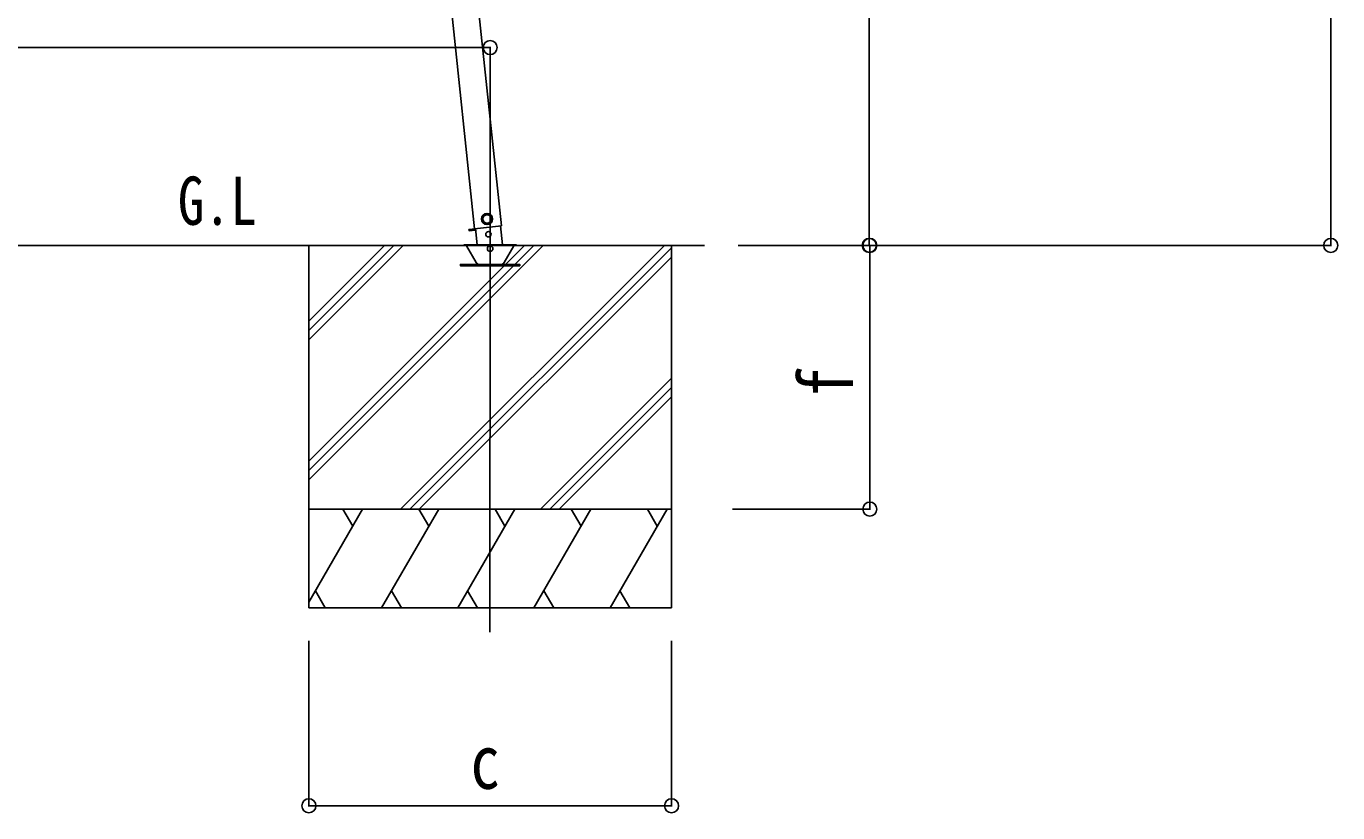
# Model space of a CAD drawing. Units: millimetres, scale not verified. Extents: x -10512 to 10512, y -7425 to 7425.
# Drawn here: x -6011 to -4022, y -4001 to -2808 of the extents above; entities that cross this region are included whole.
import ezdxf
from ezdxf.enums import TextEntityAlignment as Align

# ---------------------------------------------------------------- set-up
doc = ezdxf.new("R2010")
doc.units = ezdxf.units.MM
doc.header["$LTSCALE"] = 30
for name, color, linetype in [('0-2_USER1', 3, 'Continuous'), ('0-3_YKK_12', 2, 'Continuous'), ('0-4_YKK_13', 4, 'Continuous'), ('0-5_YKK_A1', 4, 'Continuous'), ('0-6_YKK_D', 6, 'Continuous')]:
    doc.layers.add(name, color=color, linetype=linetype)
doc.styles.add('ＭＳ ゴシック', font='')
doc.styles.get('ＭＳ ゴシック').set_extended_font_data('MS Gothic')

msp = doc.modelspace()

# ---------------------------------------------------------------- linework, layer by layer
at = {"layer": '0-3_YKK_12'}
msp.add_line((-5307.75, -3727.59), (-5307.3, -3135.65), dxfattribs=at)
at = {"layer": '0-4_YKK_13'}
for p, q in [((-5329.66, -3115.58), (-5339.5, -3116.62)), ((-5339.5, -3116.62), (-5329.66, -3115.59)), ((-5339.5, -3116.62), (-5339.29, -3118.61)), ((-5329.45, -3117.58), (-5339.29, -3118.61)), ((-5331.08, -3115.44), (-5290.32, -3111.15)), ((-5329.69, -3115.29), (-5327.12, -3139.75)), ((-5288.71, -3139.75), (-5291.7, -3111.3)), ((-5347.3, -3139.75), (-5267.31, -3139.75)), ((-5347.3, -3140.75), (-5347.3, -3139.75)), ((-5347.3, -3140.75), (-5267.31, -3140.75)), ((-5328.61, -3166.74), (-5343.33, -3141.25)), ((-5271.27, -3141.25), (-5285.99, -3166.74)), ((-5267.31, -3139.75), (-5267.31, -3140.75))]:
    msp.add_line(p, q, dxfattribs=at)
for points in [[(-5312.81, -3093.23), (-5318.89, -3097.64), (-5318.1, -3105.1), (-5311.25, -3108.16), (-5305.17, -3103.74), (-5305.96, -3096.28)], [(-5262.55, -3171.74), (-5262.55, -3169.74), (-5352.55, -3169.74), (-5352.55, -3171.74)]]:
    msp.add_lwpolyline(points, close=True, dxfattribs=at)
msp.add_lwpolyline([(-5339.5, -3116.62), (-5339.29, -3118.61), (-5329.45, -3117.57)], dxfattribs=at)
for centre, radius in [((-5312.03, -3100.69), 8.5), ((-5312.03, -3100.69), 7.7), ((-5312.03, -3100.69), 6.5), ((-5309.98, -3123.88), 4)]:
    msp.add_circle(centre, radius, dxfattribs=at)
for centre, radius, start, end in [((-5344.2, -3141.75), 1, 30, 90), ((-5307.3, -3145.75), 4.25, 183.37229, 176.62771), ((-5270.4, -3141.75), 1, 90, 150), ((-5323.42, -3163.74), 6, 210, 270), ((-5291.19, -3163.74), 6, 270, 330)]:
    msp.add_arc(centre, radius, start, end, dxfattribs=at)
at = {"layer": '0-5_YKK_A1'}
for p, q in [((-5331.06, -3115.73), (-5389.63, -2558.51)), ((-5290.32, -3111.15), (-5348.85, -2554.22)), ((-5290.32, -3111.15), (-5331.09, -3115.44)), ((-7426.44, -3140.75), (-4982.42, -3140.75)), ((-5582.42, -3140.75), (-5582.42, -3690.75)), ((-5582.42, -3467.95), (-5255.21, -3140.75)), ((-5582.42, -3482.09), (-5241.07, -3140.75)), ((-5582.42, -3496.24), (-5226.93, -3140.75)), ((-5582.42, -3255.82), (-5467.35, -3140.75)), ((-5582.42, -3269.96), (-5453.2, -3140.75)), ((-5582.42, -3284.11), (-5439.06, -3140.75)), ((-5443.09, -3540.75), (-5043.08, -3140.75)), ((-5032.42, -3140.75), (-5032.42, -3690.75)), ((-5428.94, -3540.75), (-5032.42, -3144.23)), ((-5414.8, -3540.75), (-5032.42, -3158.37)), ((-5230.95, -3540.75), (-5032.42, -3342.22)), ((-5216.81, -3540.75), (-5032.42, -3356.36)), ((-5202.67, -3540.75), (-5032.42, -3370.5)), ((-5582.42, -3682.13), (-5500.8, -3540.74)), ((-5582.42, -3540.75), (-5032.42, -3540.75)), ((-5515.8, -3566.73), (-5530.8, -3540.74)), ((-5471.93, -3690.74), (-5385.32, -3540.74)), ((-5400.33, -3566.73), (-5415.33, -3540.75)), ((-5356.46, -3690.74), (-5269.85, -3540.75)), ((-5284.86, -3566.73), (-5299.86, -3540.74)), ((-5240.99, -3690.74), (-5154.38, -3540.74)), ((-5169.38, -3566.73), (-5184.39, -3540.74)), ((-5125.52, -3690.74), (-5038.91, -3540.74)), ((-5053.91, -3566.73), (-5068.91, -3540.74)), ((-5572.4, -3664.76), (-5557.4, -3690.74)), ((-5456.93, -3664.77), (-5441.93, -3690.74)), ((-5341.46, -3664.76), (-5326.46, -3690.74)), ((-5225.99, -3664.76), (-5210.99, -3690.74)), ((-5110.52, -3664.76), (-5095.52, -3690.74)), ((-5582.42, -3690.75), (-5032.42, -3690.75))]:
    msp.add_line(p, q, dxfattribs=at)
at = {"layer": '0-6_YKK_D'}
for p, q in [((-4032.42, -3140.75), (-4032.42, -737.35)), ((-4732.42, -938.17), (-4732.42, -3140.75)), ((-7426.44, -2840.75), (-5307.3, -2840.75)), ((-5307.3, -3144.75), (-5307.3, -2839.75)), ((-4931.42, -3140.75), (-4731.42, -3140.75)), ((-4931.42, -3140.75), (-4730.42, -3140.75)), ((-4930.42, -3140.75), (-4031.42, -3140.75)), ((-4731.42, -3140.75), (-4731.42, -3540.75)), ((-4940, -3540.75), (-4730.42, -3540.75)), ((-5582.17, -3740.8), (-5582.17, -3991.75)), ((-5032.17, -3740.8), (-5032.17, -3991.75)), ((-5582.17, -3990.75), (-5032.17, -3990.75))]:
    msp.add_line(p, q, dxfattribs=at)
for centre in [(-5307.3, -2840.75), (-4732.42, -3140.75), (-4731.42, -3140.75), (-4032.42, -3140.75), (-4731.42, -3540.75), (-5582.17, -3990.75), (-5032.17, -3990.75)]:
    msp.add_circle(centre, 10.62, dxfattribs=at)

# ---------------------------------------------------------------- texts
at = {"layer": '0-2_USER1', "style": 'ＭＳ ゴシック', "width": 0.8}
msp.add_text('G.L', height=73.31, dxfattribs=at).set_placement((-5780.95, -3131.61), align=Align.BOTTOM_LEFT)
at = {"layer": '0-6_YKK_D', "style": 'ＭＳ ゴシック', "width": 0.8}
msp.add_text('f', height=82.48, rotation=90, dxfattribs=at).set_placement((-4732.42, -3370.75), align=Align.BOTTOM_LEFT)
msp.add_text('c', height=82.48, dxfattribs=at).set_placement((-5337.17, -3989.75), align=Align.BOTTOM_LEFT)

doc.saveas('drawing.dxf')
